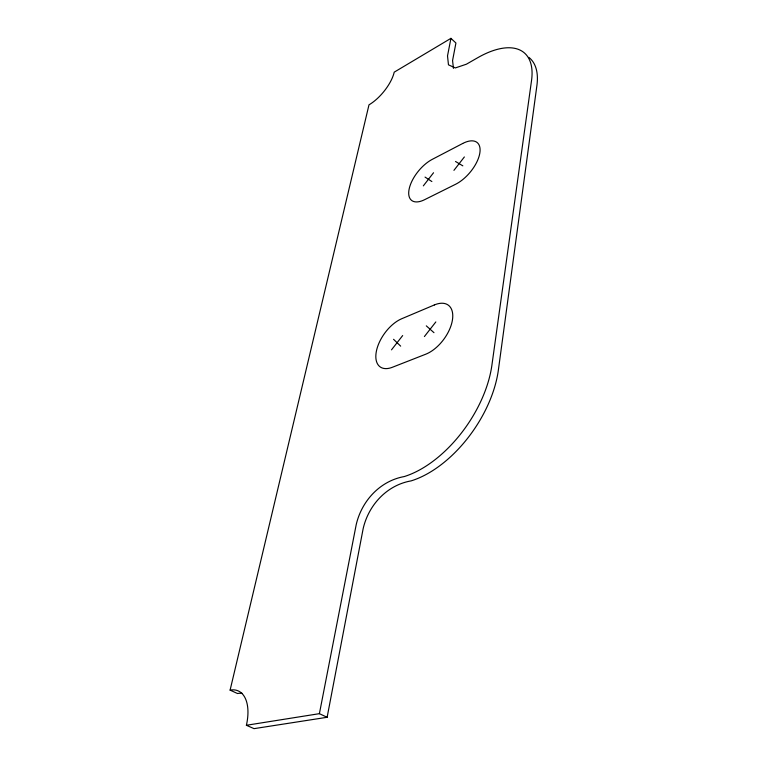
<?xml version="1.0" encoding="UTF-8"?>
<svg xmlns="http://www.w3.org/2000/svg" width="767" height="767" viewBox="0 0 767 767"><rect width="100%" height="100%" fill="white"/><g stroke="black" fill="none" stroke-linecap="round" stroke-linejoin="round"><path stroke-width="1.15" d="M453.441 68.359L452.568 60.535L455.924 43L450.929 38.35L394.209 72.165A28.878 12.099 -50.4 0 1 368.985 104.839L230.1 690.127A42.645 22.627 -66.5 0 1 246.399 725.275L254.03 728.65L327.125 717.289L363.146 528.722C368.515 505.098 386.798 485.147 411.083 480.89A95.904 55.195 -55.4 0 0 498.377 370.001L536.9 85.568A82.846 39.932 -48.9 0 0 528.875 57.4M246.399 725.275L319.398 713.665L356.214 524.628C361.698 500.976 379.943 480.938 404.276 476.556A96.287 54.917 -55.4 0 0 491.906 365.169L531.541 80.458A83.133 39.683 -49 0 0 477.736 57.707L466.413 64.198L455.33 67.937L448.465 64.831L447.516 55.895L450.929 38.35M423.336 185.863L433.537 172.748M453.939 170.351L464.371 156.947M391.506 349.838L402.665 335.562M424.4 336.55L435.829 321.939M230.1 690.127L237.521 693.531A42.463 22.732 -66.6 0 1 242.219 693.368M319.398 713.665L327.125 717.289M455.521 161.482L462.827 165.845M425.043 177.091L431.869 181.539M426.299 325.85L433.978 332.677M393.548 339.311L400.662 346.138M462.693 143.477L432.262 159.363A27.037 13.183 -50.6 0 0 409.079 189.382A27.037 13.183 -50.6 0 0 424.515 199.736L455.531 184.31A27.67 13.701 -49.8 0 0 479.778 153.371A27.67 13.701 -49.8 0 0 462.693 143.477M434.371 304.94L401.678 318.756A29.51 15.906 -54.4 0 0 376.338 351.449A29.51 15.906 -54.4 0 0 392.368 367.278L425.733 354.21A30.181 16.653 -53.5 0 0 452.348 320.491A30.181 16.653 -53.5 0 0 434.371 304.94"/></g></svg>
